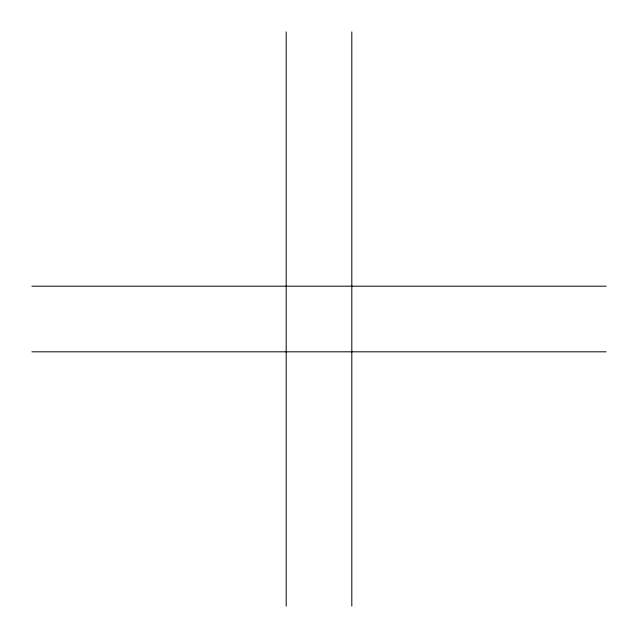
<?xml version="1.0" encoding="UTF-8"?>
<svg xmlns="http://www.w3.org/2000/svg" width="638" height="638" viewBox="0 0 638 638"><rect width="100%" height="100%" fill="white"/><g stroke="black" fill="none" stroke-linecap="round" stroke-linejoin="round"><path stroke-width="0.96" d="M31.9 286.191L606.1 286.191M31.9 351.809L606.1 351.809M351.809 31.9L351.809 606.1M286.191 31.9L286.191 606.1"/></g></svg>
